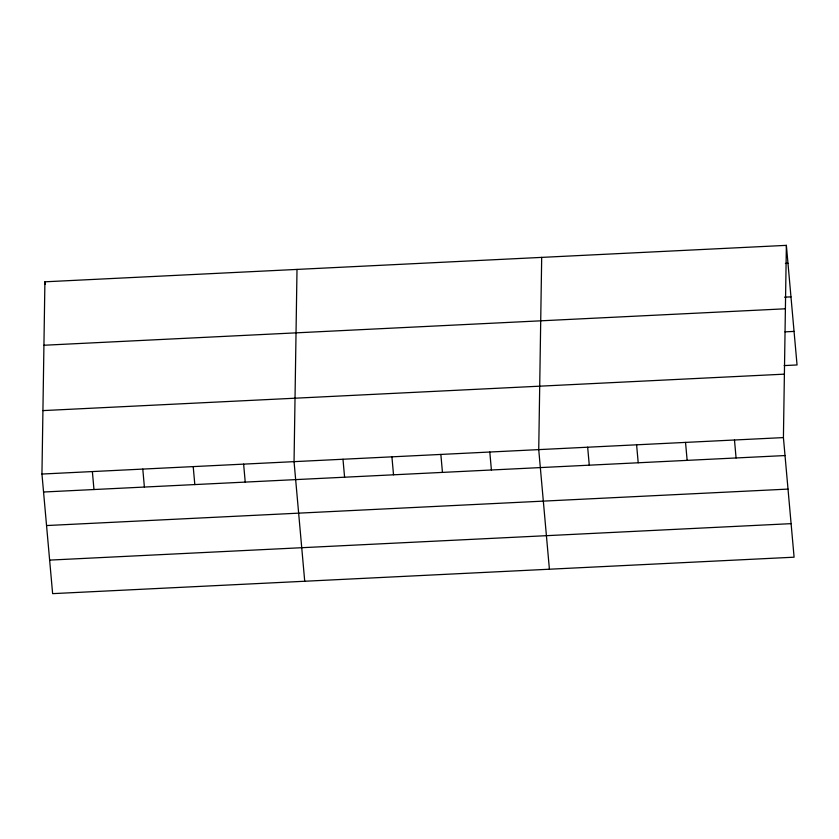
<?xml version="1.0" encoding="UTF-8"?>
<svg xmlns="http://www.w3.org/2000/svg" width="839" height="839" viewBox="0 0 839 839"><rect width="100%" height="100%" fill="white"/><g stroke="black" fill="none" stroke-linecap="round" stroke-linejoin="round"><path stroke-width="1.26" d="M786.374 245.355L783.416 437.591L794.093 557.19L52.626 593.645L41.95 474.045L44.907 281.81L786.374 245.355L797.05 364.955L784.171 365.584M297.006 269.413L294.049 461.649L304.725 581.249M541.69 257.384L538.732 449.62L549.409 569.22M785.409 263.446L787.978 263.32M784.538 297.174L790.978 296.859M43.932 345.249L785.398 308.794M785.042 331.856L794.061 331.415M42.925 410.607L784.392 374.152M41.95 474.045L783.416 437.591M43.555 492.011L785.021 455.556M46.544 525.55L788.01 489.095M49.627 560.106L791.093 523.651M734.482 439.993L736.076 457.958M685.536 442.394L687.141 460.37M636.602 444.806L638.206 462.771M587.667 447.208L589.272 465.184M489.798 452.022L491.402 469.987M440.853 454.434L442.457 472.399M391.918 456.836L393.522 474.801M342.983 459.248L344.588 477.213M243.625 464.124L245.229 482.1M193.211 466.61L194.816 484.575M142.787 469.085L144.392 487.05M92.374 471.57L93.968 489.536M44.907 281.81L45.138 284.379"/></g></svg>
